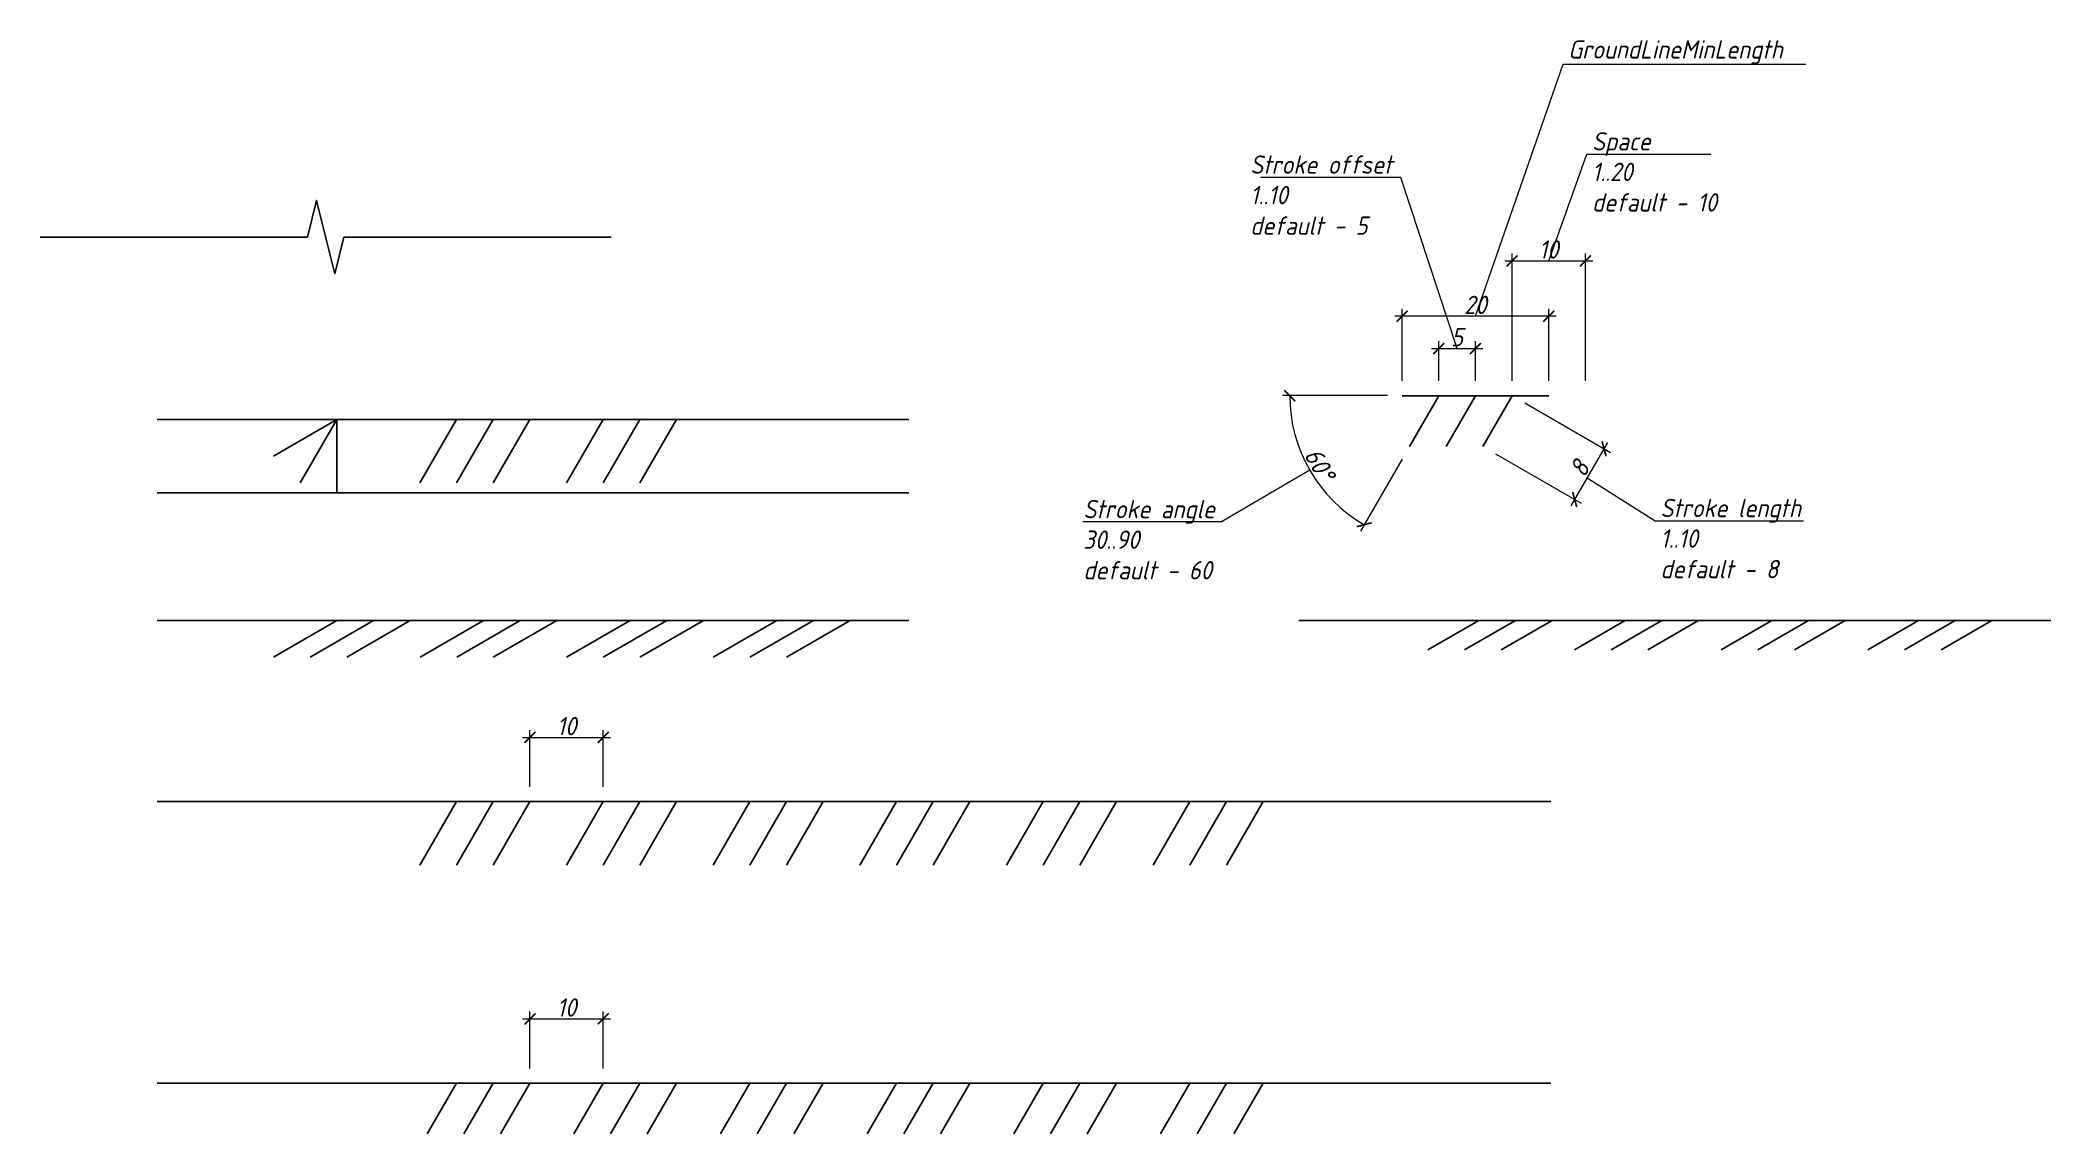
# Model space of a CAD drawing. Header units: metres. Extents: x -16 to 258, y -97 to 52.
import ezdxf
from ezdxf import colors
from ezdxf.entities.mleader import LeaderData, LeaderLine
from ezdxf.math import Vec2, Vec3

# ---------------------------------------------------------------- set-up
doc = ezdxf.new("R2010")
doc.units = ezdxf.units.M
doc.layers.add('НС_Размеры', color=7, linetype='Continuous')
doc.styles.add('PIK', font='isocpeui.ttf', dxfattribs={"width": 0.9})
doc.dimstyles.new('PIK', dxfattribs={"dimtxt": 2.5, "dimasz": 1.5, "dimexe": 1, "dimexo": 2, "dimgap": 0.3, "dimtad": 1, "dimrnd": 1, "dimtxsty": 'PIK', "dimblk": 'ARCHTICK', "dimcen": 1.5, "dimdle": 1, "dimadec": 0, "dimazin": 0, "dimtfac": 1, "dimtmove": 1, "dimatfit": 3, "dimldrblk": 'OPEN30', "dimfxl": 1, "dimlwd": 18, "dimlwe": 18, "dimarcsym": 0})

# ---------------------------------------------------------------- blocks, each defined once
blk = doc.blocks.new('*U5')
at = {"color": 0, "linetype": 'ByBlock', "lineweight": -2}
blk.add_lwpolyline([(-2, 0), (0, 0), (34.44, 0), (35.69, 5), (38.19, -5), (39.44, 0), (73.89, 0), (75.89, 0)], dxfattribs=at)
blk = doc.blocks.new('_ArchTick')
at = {"color": 0, "linetype": 'ByBlock', "const_width": 0.15}
blk.add_lwpolyline([(-0.5, -0.5), (0.5, 0.5)], dxfattribs=at)
blk = doc.blocks.new('*D6')
at = {"color": 0, "linetype": 'Continuous', "lineweight": 18, "transparency": 16777216}
for p, q in [((49.86, -43.39), (61.86, -43.39)), ((50.86, -50.14), (50.86, -42.39)), ((60.86, -50.14), (60.86, -42.39))]:
    blk.add_line(p, q, dxfattribs=at)
at = {"layer": 'Defpoints', "color": 0, "transparency": 16777216}
for p in [(60.86, -43.39), (50.86, -52.14), (60.86, -52.14)]:
    blk.add_point(p, dxfattribs=at)
at = {"color": 0, "lineweight": 18, "transparency": 16777216, "xscale": 1.5, "yscale": 1.5, "zscale": 1.5, "rotation": 180}
blk.add_blockref('_ArchTick', (50.86, -43.39), dxfattribs=at)
at = {"color": 0, "lineweight": 18, "transparency": 16777216, "xscale": 1.5, "yscale": 1.5, "zscale": 1.5}
blk.add_blockref('_ArchTick', (60.86, -43.39), dxfattribs=at)
at = {"color": 0, "transparency": 16777216, "insert": (55.86, -41.84), "char_height": 2.5, "attachment_point": 5, "style": 'PIK'}
blk.add_mtext('10', dxfattribs=at)
blk = doc.blocks.new('_Open30')
at = {"color": 0, "linetype": 'ByBlock', "lineweight": -2}
for p, q in [((-1, 0.27), (0, 0)), ((0, 0), (-1, -0.27)), ((0, 0), (-1, 0))]:
    blk.add_line(p, q, dxfattribs=at)
blk = doc.blocks.new('*D7')
at = {"color": 0, "linetype": 'Continuous', "lineweight": 18, "transparency": 16777216}
for p, q in [((49.86, -81.78), (61.86, -81.78)), ((50.86, -88.53), (50.86, -80.78)), ((60.86, -88.53), (60.86, -80.78))]:
    blk.add_line(p, q, dxfattribs=at)
at = {"layer": 'Defpoints', "color": 0, "transparency": 16777216}
for p in [(60.86, -81.78), (50.86, -90.53), (60.86, -90.53)]:
    blk.add_point(p, dxfattribs=at)
at = {"color": 0, "lineweight": 18, "transparency": 16777216, "xscale": 1.5, "yscale": 1.5, "zscale": 1.5, "rotation": 180}
blk.add_blockref('_ArchTick', (50.86, -81.78), dxfattribs=at)
at = {"color": 0, "lineweight": 18, "transparency": 16777216, "xscale": 1.5, "yscale": 1.5, "zscale": 1.5}
blk.add_blockref('_ArchTick', (60.86, -81.78), dxfattribs=at)
at = {"color": 0, "transparency": 16777216, "insert": (55.86, -80.23), "char_height": 2.5, "attachment_point": 5, "style": 'PIK'}
blk.add_mtext('10', dxfattribs=at)
blk = doc.blocks.new('*D9')
at = {"color": 0, "linetype": 'Continuous', "lineweight": 18, "transparency": 16777216}
for p, q in [((190.83, 14.08), (168.83, 14.08)), ((169.83, 5.25), (169.83, 15.08)), ((189.83, 5.25), (189.83, 15.08))]:
    blk.add_line(p, q, dxfattribs=at)
at = {"layer": 'Defpoints', "color": 0, "transparency": 16777216}
for p in [(169.83, 14.08), (169.83, 3.25), (189.83, 3.25)]:
    blk.add_point(p, dxfattribs=at)
at = {"color": 0, "lineweight": 18, "transparency": 16777216, "xscale": 1.5, "yscale": 1.5, "zscale": 1.5, "rotation": 180}
blk.add_blockref('_ArchTick', (169.83, 14.08), dxfattribs=at)
at = {"color": 0, "lineweight": 18, "transparency": 16777216, "xscale": 1.5, "yscale": 1.5, "zscale": 1.5}
blk.add_blockref('_ArchTick', (189.83, 14.08), dxfattribs=at)
at = {"color": 0, "transparency": 16777216, "insert": (179.83, 15.63), "char_height": 2.5, "attachment_point": 5, "style": 'PIK'}
blk.add_mtext('20', dxfattribs=at)
blk = doc.blocks.new('*D10')
at = {"color": 0, "linetype": 'Continuous', "lineweight": 18, "transparency": 16777216}
for p, q in [((186.56, 2.25), (198.25, -4.5)), ((182.56, -4.68), (194.25, -11.43)), ((192.88, -11.8), (197.88, -3.14))]:
    blk.add_line(p, q, dxfattribs=at)
at = {"layer": 'Defpoints', "color": 0, "transparency": 16777216}
for p in [(184.83, 3.25), (180.83, -3.68), (197.38, -4)]:
    blk.add_point(p, dxfattribs=at)
at = {"color": 0, "lineweight": 18, "transparency": 16777216, "xscale": 1.5, "yscale": 1.5, "zscale": 1.5}
for p, rotation in [((197.38, -4), 59.99999999999979), ((193.38, -10.93), 239.9999999999998)]:
    blk.add_blockref('_ArchTick', p, dxfattribs=dict(at, rotation=rotation))
at = {"color": 0, "transparency": 16777216, "insert": (194.04, -6.69), "char_height": 2.5, "attachment_point": 5, "rotation": 60, "style": 'PIK'}
blk.add_mtext('8', dxfattribs=at)
blk = doc.blocks.new('*D11')
at = {"color": 0, "linetype": 'Continuous', "lineweight": 18, "transparency": 16777216}
for p, q in [((184.83, 5.25), (184.83, 22.64)), ((194.83, 5.25), (194.83, 22.64)), ((183.83, 21.64), (195.83, 21.64))]:
    blk.add_line(p, q, dxfattribs=at)
at = {"layer": 'Defpoints', "color": 0, "transparency": 16777216}
for p in [(194.83, 21.64), (184.83, 3.25), (194.83, 3.25)]:
    blk.add_point(p, dxfattribs=at)
at = {"color": 0, "lineweight": 18, "transparency": 16777216, "xscale": 1.5, "yscale": 1.5, "zscale": 1.5, "rotation": 180}
blk.add_blockref('_ArchTick', (184.83, 21.64), dxfattribs=at)
at = {"color": 0, "lineweight": 18, "transparency": 16777216, "xscale": 1.5, "yscale": 1.5, "zscale": 1.5}
blk.add_blockref('_ArchTick', (194.83, 21.64), dxfattribs=at)
at = {"color": 0, "transparency": 16777216, "insert": (189.83, 23.19), "char_height": 2.5, "attachment_point": 5, "style": 'PIK'}
blk.add_mtext('10', dxfattribs=at)
blk = doc.blocks.new('*D12')
at = {"color": 0, "linetype": 'Continuous', "lineweight": 18, "transparency": 16777216}
for p, q in [((173.83, 9.68), (180.83, 9.68)), ((174.83, 5.25), (174.83, 10.68)), ((179.83, 5.25), (179.83, 10.68))]:
    blk.add_line(p, q, dxfattribs=at)
at = {"layer": 'Defpoints', "color": 0, "transparency": 16777216}
for p in [(179.83, 9.68), (174.83, 3.25), (179.83, 3.25)]:
    blk.add_point(p, dxfattribs=at)
at = {"color": 0, "lineweight": 18, "transparency": 16777216, "xscale": 1.5, "yscale": 1.5, "zscale": 1.5, "rotation": 180}
blk.add_blockref('_ArchTick', (174.83, 9.68), dxfattribs=at)
at = {"color": 0, "lineweight": 18, "transparency": 16777216, "xscale": 1.5, "yscale": 1.5, "zscale": 1.5}
blk.add_blockref('_ArchTick', (179.83, 9.68), dxfattribs=at)
at = {"color": 0, "transparency": 16777216, "insert": (177.33, 11.23), "char_height": 2.5, "attachment_point": 5, "style": 'PIK'}
blk.add_mtext('5', dxfattribs=at)
blk = doc.blocks.new('_None')
blk = doc.blocks.new('*D13')
at = {"layer": 'Defpoints', "color": 0, "transparency": 16777216}
for p in [(169.83, 3.25), (174.83, 3.25), (189.83, 3.25), (155.73, -3.71), (170.83, -3.68)]:
    blk.add_point(p, dxfattribs=at)
at = {"layer": 'НС_Размеры', "color": 0, "linetype": 'Continuous', "lineweight": 18, "transparency": 16777216}
for p, q in [((167.83, 3.25), (153.5, 3.25)), ((169.83, -5.41), (164.17, -15.23))]:
    blk.add_line(p, q, dxfattribs=at)
blk.add_arc((174.83, 3.25), 20.33, 180, 240, dxfattribs=at)
at = {"layer": 'НС_Размеры', "color": 0, "lineweight": 18, "transparency": 16777216, "xscale": 1.5, "yscale": 1.5, "zscale": 1.5}
for p, rotation in [((154.5, 3.25), 89.99999999999994), ((164.67, -14.36), 329.9999999999998)]:
    blk.add_blockref('_ArchTick', p, dxfattribs=dict(at, rotation=rotation))
at = {"layer": 'НС_Размеры', "color": 0, "transparency": 16777216, "insert": (158.57, -6.14), "char_height": 2.5, "attachment_point": 5, "rotation": 300, "style": 'PIK'}
blk.add_mtext('60°', dxfattribs=at)

msp = doc.modelspace()

# ---------------------------------------------------------------- linework, layer by layer
for p, q in [((169.83, 3.246), (189.83, 3.246)), ((174.83, 3.246), (170.83, -3.682)), ((179.83, 3.246), (175.83, -3.682)), ((184.83, 3.246), (180.83, -3.682)), ((0, 0), (102.561, 0)), ((24.521, 0), (15.861, -5)), ((24.521, 0), (19.521, -8.66)), ((24.521, 0), (24.521, -10)), ((40.858, 0), (35.858, -8.66)), ((45.858, 0), (40.858, -8.66)), ((50.858, 0), (45.858, -8.66)), ((60.858, 0), (55.858, -8.66)), ((65.858, 0), (60.858, -8.66)), ((70.858, 0), (65.858, -8.66)), ((0, -10), (102.561, -10)), ((0, -27.447), (102.561, -27.447)), ((24.521, -27.447), (15.861, -32.447)), ((29.521, -27.447), (20.861, -32.447)), ((34.521, -27.447), (25.861, -32.447)), ((44.521, -27.447), (35.861, -32.447)), ((49.521, -27.447), (40.861, -32.447)), ((54.521, -27.447), (45.861, -32.447)), ((64.521, -27.447), (55.861, -32.447)), ((69.521, -27.447), (60.861, -32.447)), ((74.521, -27.447), (65.861, -32.447)), ((84.521, -27.447), (75.861, -32.447)), ((89.521, -27.447), (80.861, -32.447)), ((94.521, -27.447), (85.861, -32.447)), ((155.759, -27.447), (258.32, -27.447)), ((180.281, -27.447), (173.353, -31.447)), ((185.281, -27.447), (178.353, -31.447)), ((190.281, -27.447), (183.353, -31.447)), ((200.281, -27.447), (193.353, -31.447)), ((205.281, -27.447), (198.353, -31.447)), ((210.281, -27.447), (203.353, -31.447)), ((220.281, -27.447), (213.353, -31.447)), ((225.281, -27.447), (218.353, -31.447)), ((230.281, -27.447), (223.353, -31.447)), ((240.281, -27.447), (233.353, -31.447)), ((245.281, -27.447), (238.353, -31.447)), ((250.281, -27.447), (243.353, -31.447)), ((0, -52.143), (190.104, -52.143)), ((40.858, -52.143), (35.858, -60.803)), ((45.858, -52.143), (40.858, -60.803)), ((50.858, -52.143), (45.858, -60.803)), ((60.858, -52.143), (55.858, -60.803)), ((65.858, -52.143), (60.858, -60.803)), ((70.858, -52.143), (65.858, -60.803)), ((80.858, -52.143), (75.858, -60.803)), ((85.858, -52.143), (80.858, -60.803)), ((90.858, -52.143), (85.858, -60.803)), ((100.858, -52.143), (95.858, -60.803)), ((105.858, -52.143), (100.858, -60.803)), ((110.858, -52.143), (105.858, -60.803)), ((120.858, -52.143), (115.858, -60.803)), ((125.858, -52.143), (120.858, -60.803)), ((130.858, -52.143), (125.858, -60.803)), ((140.858, -52.143), (135.858, -60.803)), ((145.858, -52.143), (140.858, -60.803)), ((150.858, -52.143), (145.858, -60.803)), ((0, -90.532), (190.104, -90.532)), ((40.858, -90.532), (36.858, -97.461)), ((45.858, -90.532), (41.858, -97.461)), ((50.858, -90.532), (46.858, -97.461)), ((60.858, -90.532), (56.858, -97.461)), ((65.858, -90.532), (61.858, -97.461)), ((70.858, -90.532), (66.858, -97.461)), ((80.858, -90.532), (76.858, -97.461)), ((85.858, -90.532), (81.858, -97.461)), ((90.858, -90.532), (86.858, -97.461)), ((100.858, -90.532), (96.858, -97.461)), ((105.858, -90.532), (101.858, -97.461)), ((110.858, -90.532), (106.858, -97.461)), ((120.858, -90.532), (116.858, -97.461)), ((125.858, -90.532), (121.858, -97.461)), ((130.858, -90.532), (126.858, -97.461)), ((140.858, -90.532), (136.858, -97.461)), ((145.858, -90.532), (141.858, -97.461)), ((150.858, -90.532), (146.858, -97.461))]:
    msp.add_line(p, q)

# ---------------------------------------------------------------- block references
msp.add_blockref('*U5', (-13.95, 24.891))

# ---------------------------------------------------------------- dimensions: what is measured, and where the dimension line sits
for base, p1, p2, picture, middle in [((194.83, 21.638), (184.83, 3.246), (194.83, 3.246), '*D11', (189.83, 23.188)), ((169.83, 14.082), (189.83, 3.246), (169.83, 3.246), '*D9', (179.83, 15.632)), ((179.83, 9.678), (174.83, 3.246), (179.83, 3.246), '*D12', (177.33, 11.228)), ((60.858, -43.393), (50.858, -52.143), (60.858, -52.143), '*D6', (55.858, -41.843)), ((60.858, -81.782), (50.858, -90.532), (60.858, -90.532), '*D7', (55.858, -80.232))]:
    dim = msp.add_linear_dim(base=base, p1=p1, p2=p2, dimstyle='PIK')
    dim.commit()
    dim.dimension.update_dxf_attribs({"geometry": picture, "text_midpoint": middle})
dim = msp.add_aligned_dim(p1=(180.83, -3.682), p2=(184.83, 3.246), distance=-14.496, dimstyle='PIK')
dim.commit()
dim.dimension.update_dxf_attribs({"geometry": '*D10', "text_midpoint": (194.042, -6.691)})
at = {"layer": 'НС_Размеры'}
dim = msp.add_angular_dim_2l(base=(155.727, -3.707), line1=((169.83, 3.246), (189.83, 3.246)), line2=((174.83, 3.246), (170.83, -3.682)), dimstyle='PIK', dxfattribs=at)
dim.commit()
dim.dimension.update_dxf_attribs({"geometry": '*D13', "text_midpoint": (158.567, -6.144)})

# ---------------------------------------------------------------- leaders
ml = msp.add_multileader_mtext('Standard')
ml.set_content('GroundLineMinLength', color=256, style='PIK')
ml.set_leader_properties(linetype='Continuous', lineweight=18)
ml.set_arrow_properties(name='NONE')
ml.build(insert=Vec2(0, 0))
ml.multileader.update_dxf_attribs({"text_left_attachment_type": 6, "text_right_attachment_type": 6, "dogleg_length": 0.5, "arrow_head_size": 0.15})
ctx = ml.context
ctx.base_point, ctx.char_height, ctx.arrow_head_size, ctx.landing_gap_size, ctx.plane_origin = Vec3(192.285, 48.486), 2.5, 0.15, 0.2, Vec3(179.83, 14.082)
ctx.left_attachment, ctx.right_attachment = 6, 6
notes = []
notes.append((ctx, [(0, (1, 1, 0), (191.785, 48.486), (1, 0), 0.5, [(0, [(179.83, 14.082)], 0, [])])]))
ctx.mtext.insert, ctx.mtext.flow_direction = Vec3(192.485, 51.736), 5
ml = msp.add_multileader_mtext('Standard')
ml.set_content('Space\\P1..20\\Pdefault - 10', color=256, style='PIK')
ml.set_leader_properties(linetype='Continuous', lineweight=18)
ml.set_arrow_properties(name='NONE')
ml.build(insert=Vec2(0, 0))
ml.multileader.update_dxf_attribs({"text_left_attachment_type": 6, "text_right_attachment_type": 6, "dogleg_length": 0.5, "arrow_head_size": 0.15})
ctx = ml.context
ctx.base_point, ctx.char_height, ctx.arrow_head_size, ctx.landing_gap_size, ctx.plane_origin = Vec3(195.536, 36.197), 2.5, 0.15, 0.2, Vec3(189.83, 21.638)
ctx.left_attachment, ctx.right_attachment = 6, 6
notes.append((ctx, [(0, (1, 1, 0), (195.036, 36.197), (1, 0), 0.5, [(0, [(189.83, 21.638)], 0, [])])]))
ctx.mtext.insert, ctx.mtext.flow_direction = Vec3(195.736, 39.197), 5
ml = msp.add_multileader_mtext('Standard')
ml.set_content('Stroke offset\\P1..10\\Pdefault - 5', color=256, style='PIK')
ml.set_leader_properties(linetype='Continuous', lineweight=18)
ml.set_arrow_properties(name='NONE')
ml.build(insert=Vec2(0, 0))
ml.multileader.update_dxf_attribs({"text_left_attachment_type": 6, "text_right_attachment_type": 6, "dogleg_length": 0.5, "arrow_head_size": 0.15})
ctx = ml.context
ctx.base_point, ctx.char_height, ctx.arrow_head_size, ctx.landing_gap_size, ctx.plane_origin = Vec3(148.907, 33.028), 2.5, 0.15, 0.2, Vec3(177.33, 9.678)
ctx.left_attachment, ctx.right_attachment = 6, 6
notes.append((ctx, [(0, (1, 1, 0), (169.672, 33.028), (-1, 0), 0.5, [(0, [(177.33, 9.678)], 0, [])])]))
ctx.mtext.insert, ctx.mtext.flow_direction = Vec3(149.107, 36.028), 5
ml = msp.add_multileader_mtext('Standard')
ml.set_content('Stroke angle\\P30..90\\Pdefault - 60', color=256, style='PIK')
ml.set_leader_properties(linetype='Continuous', lineweight=18)
ml.set_arrow_properties(name='NONE')
ml.build(insert=Vec2(0, 0))
ml.multileader.update_dxf_attribs({"text_left_attachment_type": 6, "text_right_attachment_type": 6, "dogleg_length": 0.5, "arrow_head_size": 0.15})
ctx = ml.context
ctx.base_point, ctx.char_height, ctx.arrow_head_size, ctx.landing_gap_size, ctx.plane_origin = Vec3(126.147, -13.982), 2.5, 0.15, 0.2, Vec3(157.224, -6.919)
ctx.left_attachment, ctx.right_attachment = 6, 6
notes.append((ctx, [(0, (1, 1, 0), (145.18, -13.982), (-1, 0), 0.5, [(0, [(157.224, -6.919)], 0, [])])]))
ctx.mtext.insert, ctx.mtext.flow_direction = Vec3(126.347, -10.982), 5
ml = msp.add_multileader_mtext('Standard')
ml.set_content('Stroke length\\P1..10\\Pdefault - 8', color=256, style='PIK')
ml.set_leader_properties(linetype='Continuous', lineweight=18)
ml.set_arrow_properties(name='NONE')
ml.build(insert=Vec2(0, 0))
ml.multileader.update_dxf_attribs({"text_left_attachment_type": 6, "text_right_attachment_type": 6, "dogleg_length": 0.5, "arrow_head_size": 0.15})
ctx = ml.context
ctx.base_point, ctx.char_height, ctx.arrow_head_size, ctx.landing_gap_size, ctx.plane_origin = Vec3(204.862, -13.831), 2.5, 0.15, 0.2, Vec3(195.097, -7.964)
ctx.left_attachment, ctx.right_attachment = 6, 6
notes.append((ctx, [(0, (1, 1, 0), (204.362, -13.831), (1, 0), 0.5, [(0, [(195.097, -7.964)], 0, [])])]))
ctx.mtext.insert, ctx.mtext.flow_direction = Vec3(205.062, -10.831), 5
for ctx, leaders in notes:
    for number, flags, end, landing, length, lines in leaders:
        leader = LeaderData()
        leader.index, (leader.has_last_leader_line, leader.has_dogleg_vector, leader.attachment_direction) = number, flags
        leader.last_leader_point, leader.dogleg_vector, leader.dogleg_length = Vec3(end), Vec3(landing), length
        for number, points, colour, breaks in lines:
            line = LeaderLine()
            line.index, line.vertices, line.color, line.breaks = number, Vec3.list(points), colors.encode_raw_color(colour), breaks
            leader.lines.append(line)
        ctx.leaders.append(leader)

doc.saveas('drawing.dxf')
